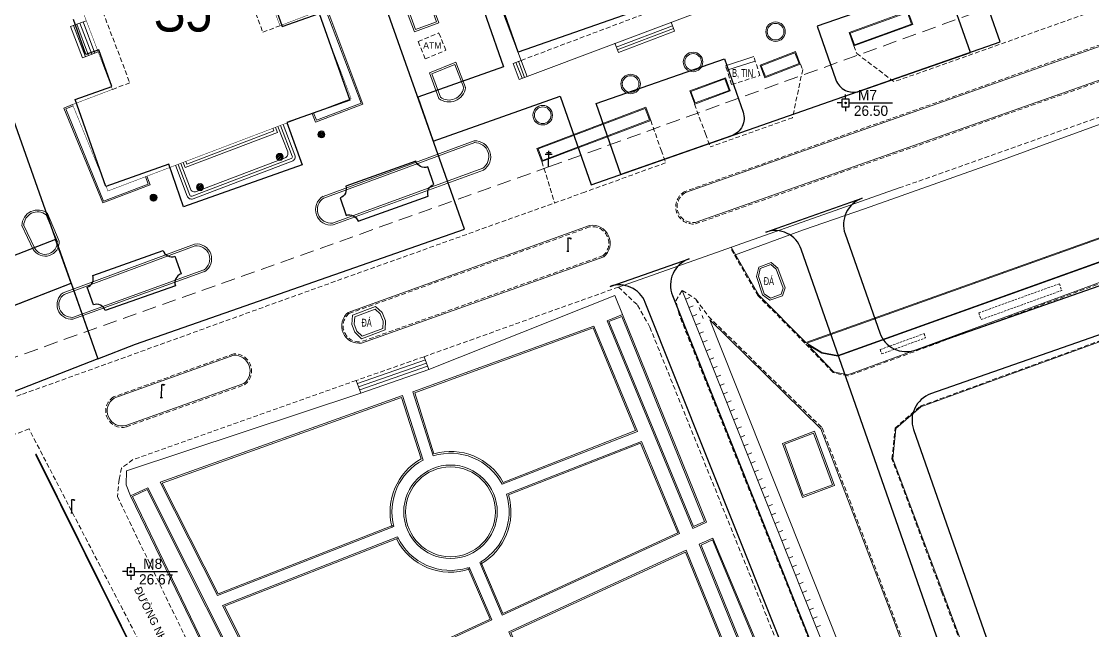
# Model space of a CAD drawing. Header units: inches. Extents: x 496359 to 501064, y 2374078 to 2377203.
# Drawn here: x 497065.8 to 497181, y 2376403.4 to 2376469 of the extents above; entities that cross this region are included whole.
import ezdxf
from ezdxf.enums import TextEntityAlignment as Align

# ---------------------------------------------------------------- set-up
doc = ezdxf.new("R2010")
doc.units = ezdxf.units.IN
doc.header["$MEASUREMENT"] = 0
doc.linetypes.add('ACAD_ISO03W100', pattern=[30, 12, -18])
doc.linetypes.add('DASHED', pattern=[0.75, 0.5, -0.25])
for name, color, linetype in [('cd', 7, 'Continuous'), ('chu', 6, 'Continuous'), ('MANH', 147, 'Continuous'), ('MOC - DC2', 1, 'Continuous'), ('NOI', 2, 'Continuous'), ('tl', 8, 'Continuous')]:
    doc.layers.add(name, color=color, linetype=linetype)
for name, color, linetype, lineweight in [('EG Text2', 7, 'Continuous', 18), ('ISO', 252, 'Continuous', 20), ('LC Net dam 1', 30, 'Continuous', 30), ('LC Net manh', 239, 'Continuous', 5)]:
    doc.layers.add(name, color=color, linetype=linetype, lineweight=lineweight)
doc.styles.add('EG Hai', font='')
doc.styles.add('style1', font='')
doc.styles.get('EG Hai').set_extended_font_data('.VnArial NarrowH')
doc.styles.get('style1').set_extended_font_data('.VnAvantH')

# ---------------------------------------------------------------- blocks, each defined once
blk = doc.blocks.new('chieusang')
at = {"layer": 'cd', "extrusion": (-0.000518657, 0.000768986, 1)}
for p, q in [((-0.03, 2.38, 0), (0.1, 2.57, 0)), ((-0.03, 2.38, 0), (-0.03, 0.03, 0)), ((0.1, 2.57, 0), (0.34, 2.61, 0)), ((0.34, 2.44, 0), (0.34, 2.61, 0)), ((0.34, 2.61, 0), (0.56, 2.54, 0)), ((0.54, 2.37, 0), (0.34, 2.44, 0)), ((0.58, 2.47, 0), (0.54, 2.37, 0)), ((0.56, 2.54, 0), (0.58, 2.47, 0)), ((-0.2, 0, 0), (0.2, 0, 0))]:
    blk.add_line(p, q, dxfattribs=at)
blk = doc.blocks.new('1')
at = {"layer": 'tl', "color": 250, "lineweight": 0}
blk.add_line((0, -0.5), (0, 0), dxfattribs=at)
blk = doc.blocks.new('cdien')
at = {"layer": 'cd', "extrusion": (-0.000518657, 0.000768986, 1)}
for p, q in [((-0.8, 2.78, 0), (0.76, 2.78, 0)), ((-0.46, 3.14, 0), (0.49, 3.14, 0)), ((0, 0), (0, 3.5, 0))]:
    blk.add_line(p, q, dxfattribs=at)
blk = doc.blocks.new('MOC')
at = {"layer": 'MOC - DC2'}
for points in [[(-0.4, 0), (-0.9, 0)], [(0, 0.4), (0, 0.9)], [(0.4, 0), (5.03, 0)], [(0, -0.4), (0, -0.9)]]:
    blk.add_lwpolyline(points, dxfattribs=at)
blk.add_lwpolyline([(-0.4, -0.4), (0.4, -0.4), (0.4, 0.4), (-0.4, 0.4)], close=True, dxfattribs=at)
blk.add_circle((0, 0), 0.0868, dxfattribs=at)
blk = doc.blocks.new('Nền HT mới')
at = {"layer": 'MANH', "lineweight": 0}
h = blk.add_hatch(dxfattribs=at)
h.set_pattern_fill('ANSI31', color=1, angle=-0.7328, style=0)
h.set_pattern_definition([(44.267, (370.17846, 176.05026), (-0.08725, 0.089512), [])])
h.paths.add_polyline_path([(370.93, 176.04, 1), (370.18, 176.05, 1)])
h = blk.add_hatch(dxfattribs=at)
h.set_pattern_fill('ANSI31', color=1, angle=-0.7328, style=0)
h.set_pattern_definition([(44.267, (365.69753, 173.63757), (-0.08725, 0.089512), [])])
h.paths.add_polyline_path([(366.45, 173.63, 1), (365.7, 173.64, 1)])
h = blk.add_hatch(dxfattribs=at)
h.set_pattern_fill('ANSI31', color=1, angle=-0.7328, style=0)
h.set_pattern_definition([(44.267, (357.12586, 170.37873), (-0.08725, 0.089512), [])])
h.paths.add_polyline_path([(357.88, 170.37, 1), (357.13, 170.38, 1)])
h = blk.add_hatch(dxfattribs=at)
h.set_pattern_fill('ANSI31', color=1, angle=-0.7328, style=0)
h.set_pattern_definition([(44.267, (352.12979, 169.2584), (-0.08725, 0.089512), [])])
h.paths.add_polyline_path([(352.88, 169.25, 1), (352.13, 169.26, 1)])
at = {"layer": 'MANH', "color": 1, "linetype": 'DASHED', "lineweight": 0, "ltscale": 3, "elevation": -28.38}
blk.add_lwpolyline([(92.05, 52.59), (119.84, 64.48), (146.69, 76.35), (173.15, 88.06), (201.06, 100.39), (229.35, 112.33), (266.95, 126.39), (296.55, 137.3), (334.39, 150.94), (394.99, 172.54), (493.57, 208.22), (554.51, 229.52), (562.77, 214.46), (570.46, 194.28), (580.63, 169.79), (591.55, 141.92), (602.45, 113.39), (610.19, 94.18)], dxfattribs=at)
at = {"layer": 'MANH', "color": 3, "linetype": 'DASHED', "lineweight": 0, "elevation": -28.38}
for points in [[(432.7, 170.28), (464.32, 181.5), (519.95, 201.17), (556.6, 214.06)], [(454.77, 189.73), (432.15, 181.71)], [(559.23, 123.26), (532.98, 185.24), (531.51, 186.83), (529.4, 187.33), (497.98, 175.91), (466.68, 164.56), (427.19, 150.06), (425.58, 150.41), (422.55, 153.6), (417.52, 158.68), (414.53, 163.86)], [(427.82, 185.58), (428.13, 184.75), (432.15, 181.71)], [(422.08, 183.61), (422.32, 183.03), (421.22, 177.84)], [(410.68, 179.3), (411.86, 176.1), (412.36, 174.7)], [(480.41, 92.1), (456.05, 83.39), (453.21, 84.23), (444.76, 106.69), (437.29, 126.74), (431.92, 141.14), (432.25, 144.44), (434.96, 146.81), (468.96, 159.18), (499.83, 170.41), (524.34, 179.32), (528.09, 179.19), (530.04, 177.09), (553.87, 121.3), (553.84, 119.5), (552.77, 118.45), (527.58, 109.13), (504.3, 100.74), (480.41, 92.1)], [(405.98, 177.55), (407.09, 174.35), (407.58, 172.99)], [(421.22, 177.84), (412.36, 174.7)], [(407.58, 172.99), (398.89, 169.84), (368.51, 158.97), (345.93, 150.8), (338.39, 148.1)], [(394.27, 173.12), (395.64, 168.68)], [(402.5, 159.62), (381.61, 152.13), (374.31, 149.58), (350.29, 141.05), (349.05, 140.15)], [(402.5, 159.62), (404.55, 157.69), (405.87, 155.32), (445.35, 57.53), (447.44, 52.6)], [(409.02, 156.66), (408.68, 158.15), (409.35, 159.26)], [(409.35, 159.26), (410.83, 158.33), (412.19, 156.45), (424.41, 144.46), (431.86, 124.82), (439.4, 104.55), (447.65, 82.49), (453.21, 84.23)], [(452.95, 59.08), (449.76, 58.37), (448.34, 58.32), (409.02, 156.66)], [(116.69, 56.56), (131.71, 63.03), (142.08, 67.57), (154.42, 73.1), (167.02, 78.93), (181.02, 85.32), (193.82, 91.09), (206.39, 96.65), (218.78, 102.04), (232.2, 107.82), (246.18, 113.54), (258.58, 118.56), (269.62, 122.92), (280.04, 126.8), (338.39, 148.1)], [(339.11, 144.35), (288.22, 125.52)], [(356.92, 109.7), (354.03, 115.58), (339.11, 144.35)], [(349.05, 140.15), (348.8, 138.91)], [(348.8, 138.91), (348.61, 137.08), (358.06, 117.53), (371.93, 89.39), (385.9, 61.28), (389.73, 53.7), (390.75, 51.5), (425.22, -20.7), (430.02, -30.91)]]:
    blk.add_lwpolyline(points, dxfattribs=at)
at = {"layer": 'MANH', "color": 2, "lineweight": 0, "const_width": 0.05, "elevation": -28.38}
blk.add_lwpolyline([(370.18, 189.29), (366.1, 187.74), (360.26, 203.08), (364.32, 204.62), (362.12, 210.5), (356.19, 208.25), (355.61, 209.78), (341.31, 204.35), (341.89, 202.81), (335.96, 200.56), (338.19, 194.69), (342.25, 196.23), (348.08, 180.89), (343.79, 179.26), (347.6, 169.96), (373.75, 179.9), (370.18, 189.29)], dxfattribs=at)
at = {"layer": 'MANH', "color": 2, "linetype": 'DASHED', "lineweight": 0, "elevation": -28.38}
for points in [[(360.26, 203.08), (358.42, 202.38), (364.26, 187.04), (366.1, 187.74)], [(342.25, 196.23), (344.12, 196.94), (349.95, 181.6), (348.08, 180.89)], [(417.72, 182.38), (417.06, 184.42)], [(414.67, 181.4), (414.02, 183.44)], [(414.67, 181.4), (417.72, 182.38)]]:
    blk.add_lwpolyline(points, dxfattribs=at)
at = {"layer": 'MANH', "lineweight": 0, "elevation": -28.38}
for points in [[(414.99, 163.05), (422.4, 165.79), (428.95, 168.02), (443.62, 173.25), (447.43, 174.63), (462.48, 180.13), (477.17, 185.08), (509.94, 197.14)], [(422.67, 153.65), (528.81, 191.57), (529.72, 189.31)], [(422.78, 153.58), (528.75, 191.45), (529.58, 189.37)], [(379.61, 189.62), (382.26, 190.6), (383.2, 188.05), (380.55, 187.07), (379.61, 189.62)], [(529.58, 189.37), (426.08, 152.27), (424.39, 152.59), (422.78, 153.58)], [(529.72, 189.31), (426.09, 152.17), (424.36, 152.5), (422.88, 153.4)], [(460.12, 187.59), (409.71, 169.78)], [(559.32, 123.3), (533.06, 185.3), (531.56, 186.92), (529.39, 187.43), (497.95, 176.01), (466.65, 164.65), (427.18, 150.17), (425.63, 150.51), (422.88, 153.4)], [(382.19, 182.66), (385.03, 183.82)], [(382.44, 182.55), (384.92, 183.56)], [(385.86, 181.06), (384.92, 183.56)], [(386.07, 181.08), (385.03, 183.82)], [(382.19, 182.66), (383.18, 179.91)], [(382.44, 182.55), (383.35, 180.04)], [(432.7, 170.28), (402.5, 159.62)], [(340.94, 167.39), (342.16, 164.48)], [(341.11, 167.52), (342.34, 164.56)], [(338.35, 166.23), (339.56, 163.68)], [(338.53, 166.32), (339.75, 163.76)], [(422.61, 153.68), (417.6, 158.74), (414.61, 163.91)], [(417.34, 160.76), (417.59, 161.75), (418.91, 162.27), (419.65, 161.65), (420.42, 159.52), (420.15, 158.68), (418.8, 158.22), (418.01, 158.78), (417.34, 160.76)], [(444.34, 71.32), (409.35, 159.26)], [(382.1, 150.76), (402.1, 158.7), (402.92, 156.66)], [(401.28, 156), (410.49, 133.66), (411.96, 134.34), (402.94, 156.67), (401.28, 156)], [(401.28, 156), (402.94, 156.67)], [(412.32, 156.11), (424.28, 144.38), (431.72, 124.77), (439.26, 104.49), (447.56, 82.31), (447.63, 82.33)], [(445.83, 71.92), (412.32, 156.11)], [(390, 138.4), (404.54, 144.08), (399.86, 155.42), (380.4, 148.35), (382.58, 141.46)], [(390.11, 138.61), (404.34, 144.17), (399.77, 155.23), (380.59, 148.25), (382.66, 141.69)], [(422.67, 153.65), (422.61, 153.68)], [(382.1, 150.76), (381.61, 152.13)], [(381.75, 151.78), (374.44, 149.23), (374.42, 149.22)], [(381.86, 151.44), (374.56, 148.89), (374.55, 148.89)], [(381.98, 151.1), (374.68, 148.55), (374.67, 148.55)], [(382.1, 150.76), (374.8, 148.21), (374.79, 148.21)], [(374.31, 149.58), (374.79, 148.21)], [(374.8, 148.21), (349.61, 139.84), (349.56, 138.33), (350.02, 137.14)], [(381.49, 141.01), (379.28, 147.94), (353.23, 138.62), (359.37, 126.43), (378.35, 133.85)], [(381.29, 141.13), (379.18, 147.75), (353.44, 138.53), (359.44, 126.62), (378.31, 133.99)], [(422.29, 136.99), (420.15, 142.79), (423.57, 144.11), (425.73, 138.26), (422.29, 136.99)], [(387.58, 129.99), (389.98, 124.31), (409.07, 133.09), (404.98, 143.02), (390.45, 137.33)], [(387.71, 130.06), (390.06, 124.51), (408.88, 133.16), (404.89, 142.83), (390.68, 137.26)], [(339.79, 141.62), (355.86, 109.24)], [(339.88, 141.67), (355.95, 109.29)], [(362.58, 111.3), (359.23, 118.11), (350.02, 137.14), (351.87, 138.03), (364.75, 112.39)], [(362.65, 111.5), (364.55, 112.46), (351.81, 137.84), (350.23, 137.07), (359.36, 118.17), (362.65, 111.5)], [(378.75, 132.74), (359.91, 125.36), (366.01, 113.24), (388.89, 123.8), (386.45, 129.48)], [(378.81, 132.61), (360.12, 125.28), (366.08, 113.43), (388.69, 123.88), (386.31, 129.43)], [(411.2, 131.94), (419.65, 111.1), (421.35, 111.87), (412.67, 132.62), (411.2, 131.94)], [(397.81, 106.16), (390.73, 122.53), (409.8, 131.3)], [(397.88, 106.38), (390.93, 122.46), (409.72, 131.09), (418.05, 110.55), (403.77, 104.13)], [(409.8, 131.3), (418.25, 110.47), (403.67, 103.92)]]:
    blk.add_lwpolyline(points, dxfattribs=at)
at = {"layer": 'MANH', "linetype": 'DASHED', "lineweight": 0, "elevation": -28.38}
for points in [[(392.04, 184.01), (416.94, 193.41)], [(380.95, 186.04), (383.19, 186.96)], [(383.95, 185.1), (383.19, 186.96)], [(380.95, 186.04), (381.71, 184.18)], [(381.71, 184.18), (383.95, 185.1)]]:
    blk.add_lwpolyline(points, dxfattribs=at)
at = {"layer": 'MANH', "color": 2, "lineweight": 0, "elevation": -28.38}
for points in [[(392.69, 182.29), (388.98, 192.11)], [(392.69, 182.29), (417.59, 191.69)], [(370.18, 189.29), (371.13, 189.62), (375.02, 179.31), (369.92, 177.38), (369.57, 178.31)], [(370.23, 189.15), (371.03, 189.43), (374.83, 179.4), (370.01, 177.57), (369.71, 178.36)], [(427.82, 185.58), (427.31, 187.01), (433.64, 189.29), (434.15, 187.86), (427.82, 185.58)], [(343.58, 187.64), (345.27, 188.28)], [(345.52, 184.54), (344.25, 187.9)], [(345.86, 184.67), (344.58, 188.02)], [(346.2, 184.8), (344.92, 188.15)], [(408.54, 187.14), (408.16, 188.13)], [(344.85, 184.28), (343.58, 187.64)], [(345.19, 184.41), (343.91, 187.77)], [(402.26, 185.45), (408.31, 187.74)], [(402.37, 185.15), (408.43, 187.44)], [(402.49, 184.85), (408.54, 187.14)], [(402.49, 184.85), (402.11, 185.85)], [(344.85, 184.28), (346.55, 184.93)], [(414.02, 183.44), (417.06, 184.42)], [(421.54, 184.95), (417.73, 183.5), (418.25, 182.14), (422.06, 183.6), (421.54, 184.95)], [(392.04, 184.01), (391.19, 183.69)], [(391.84, 181.97), (391.19, 183.69)], [(392.13, 182.08), (391.48, 183.8)], [(392.41, 182.18), (391.76, 183.91)], [(414.17, 182.96), (417.21, 183.94)], [(392.69, 182.29), (391.84, 181.97)], [(410.7, 179.31), (414.53, 180.72), (414.01, 182.14), (410.17, 180.72), (410.7, 179.31)], [(343.79, 179.26), (342.87, 178.88), (347.04, 168.68), (352.14, 170.61), (351.78, 171.55)], [(343.85, 179.12), (343.06, 178.8), (347.12, 168.87), (351.94, 170.7), (351.64, 171.5)], [(393.73, 174.54), (394.27, 173.12), (405.98, 177.55), (405.45, 178.98), (393.73, 174.54)], [(356.08, 172.86), (365.43, 176.42)], [(365.43, 176.42), (365.32, 176.7)], [(365.82, 176.24), (365.6, 176.8)], [(355.91, 172.48), (365.82, 176.24)], [(370.74, 169.38), (386.97, 175.36)], [(370.81, 169.19), (387.04, 175.17)], [(355.7, 173.04), (355.91, 172.48)], [(355.98, 173.14), (356.08, 172.86)], [(371.76, 166.5), (387.91, 172.4)], [(371.83, 166.31), (387.98, 172.21)], [(342.78, 159.01), (356.92, 164.25)], [(342.88, 158.83), (356.99, 164.06)], [(343.78, 156.36), (357.91, 161.47)], [(343.82, 156.16), (357.97, 161.28)]]:
    blk.add_lwpolyline(points, dxfattribs=at)
at = {"layer": 'MANH', "lineweight": 0, "elevation": -28.38}
for points in [[(379.87, 189.51), (382.14, 190.34), (382.94, 188.17), (380.67, 187.33)], [(480.38, 92.19), (456.05, 83.5), (453.29, 84.31), (444.86, 106.72), (437.38, 126.78), (432.02, 141.15), (432.35, 144.39), (435.01, 146.72), (469, 159.09), (499.87, 170.31), (524.36, 179.22), (528.04, 179.09), (529.95, 177.03), (553.77, 121.28), (553.74, 119.54), (552.71, 118.53), (527.55, 109.23), (504.27, 100.83)], [(417.55, 160.77), (417.76, 161.61), (418.88, 162.04), (419.48, 161.53), (420.2, 159.51), (419.99, 158.84), (418.84, 158.44), (418.18, 158.91)], [(373.91, 156.6), (376.38, 157.52), (377.1, 156.88), (377.44, 155.98), (377.41, 155.01), (374.88, 154.06), (374.16, 154.75), (373.83, 155.61)], [(374.14, 156.42), (376.32, 157.23), (376.89, 156.73), (377.19, 155.94), (377.17, 155.18), (374.94, 154.35), (374.37, 154.89), (374.08, 155.64)], [(401.47, 155.91), (410.57, 133.86), (411.77, 134.41), (402.85, 156.47)], [(422.38, 137.18), (420.35, 142.7), (423.48, 143.91), (425.54, 138.35)], [(411.4, 131.86), (419.73, 111.3), (421.16, 111.94), (412.6, 132.41)]]:
    blk.add_lwpolyline(points, close=True, dxfattribs=at)
at = {"layer": 'MANH', "color": 2, "lineweight": 0, "elevation": -28.38}
for points in [[(427.88, 185.7), (427.43, 186.95), (433.58, 189.16), (434.02, 187.92)], [(421.48, 184.82), (417.86, 183.44), (418.31, 182.27), (421.93, 183.66)], [(410.76, 179.44), (414.4, 180.78), (413.95, 182.01), (410.3, 180.67)], [(393.86, 174.48), (394.33, 173.25), (405.85, 177.61), (405.39, 178.85)]]:
    blk.add_lwpolyline(points, close=True, dxfattribs=at)
at = {"layer": 'MANH', "color": 3, "linetype": 'DASHED', "lineweight": 0, "elevation": -28.38}
for points in [[(460.07, 187.73), (409.66, 169.92), (409.66, 169.92, 0.722312)], [(410.8, 166.42), (461.51, 184.31, 0.796994), (460.07, 187.73, 0.970939)], [(400.88, 163.01), (374.84, 153.74, -0.757577), (373.52, 156.77), (399.44, 166.1)], [(349.58, 144.58), (362.28, 149.1, 0.74282), (361.12, 152.44), (348.19, 147.8)]]:
    blk.add_lwpolyline(points, format="xyb", dxfattribs=at)
at = {"layer": 'MANH', "lineweight": 0, "elevation": -28.38}
for points in [[(410.75, 166.56), (461.44, 184.44, 0.792117), (460.09, 187.58, 0.792117)], [(400.93, 162.87), (374.88, 153.59, -0.766463), (373.45, 156.9), (399.39, 166.25)], [(349.53, 144.72), (362.21, 149.23, 0.73292), (361.14, 152.29), (348.24, 147.66)]]:
    blk.add_lwpolyline(points, format="xyb", dxfattribs=at)
at = {"layer": 'MANH', "color": 2, "lineweight": 0, "elevation": -28.38}
for points in [[(354.86, 172.72), (356.11, 169.41, 0.414214), (356.76, 169.12), (367.41, 173.17, 0.414214), (367.7, 173.81), (366.45, 177.12)], [(355.14, 172.82), (356.4, 169.51, 0.414214), (356.65, 169.4), (367.31, 173.45, 0.414214), (367.42, 173.71), (366.17, 177.02)], [(355.42, 172.93), (356.46, 170.18, 0.414214), (357.11, 169.89), (366.64, 173.52, 0.414214), (366.93, 174.16), (365.88, 176.91)]]:
    blk.add_lwpolyline(points, format="xyb", dxfattribs=at)
at = {"layer": 'MANH', "linetype": 'DASHED', "lineweight": 0, "ltscale": 0.5, "elevation": -28.38}
for points in [[(441.25, 156.84), (449.92, 159.98)], [(441.51, 156.12), (450.18, 159.26)], [(449.92, 159.98), (450.18, 159.26)], [(441.25, 156.84), (441.51, 156.12)], [(430.65, 152.89), (435.37, 154.61)], [(435.37, 154.61), (435.54, 154.16)], [(430.82, 152.43), (435.54, 154.16)], [(430.65, 152.89), (430.82, 152.43)]]:
    blk.add_lwpolyline(points, dxfattribs=at)
at = {"layer": 'MANH', "linetype": 'ACAD_ISO03W100', "lineweight": 0, "ltscale": 0.03, "elevation": -28.38}
blk.add_lwpolyline([(411.63, 156.23), (410.83, 158.33)], dxfattribs=at)
at = {"layer": 'MANH', "color": 2, "lineweight": 0}
for centre, radius in [((419.4, 187.1, -1.18), 1.05), ((419.4, 187.1, -1.18), 0.896), ((410.53, 183.84, -1.19), 1.05), ((410.53, 183.84, -1.19), 0.896), ((403.81, 181.47, -1.1), 1.05), ((403.81, 181.47, -1.1), 0.896), ((394.36, 178.11, -1.2), 1.05), ((394.36, 178.11, -1.2), 0.896), ((370.55, 176.05, -1.08), 0.375), ((366.07, 173.63, -0.65), 0.375), ((357.5, 170.37, -0.65), 0.375), ((352.5, 169.25, -1.04), 0.375)]:
    blk.add_circle(centre, radius, dxfattribs=at)
at = {"layer": 'MANH', "lineweight": 0}
for radius in [5.03, 4.83]:
    blk.add_circle((384.44, 135.44, -1.73), radius, dxfattribs=at)
for centre, radius, start, end in [((384.28, 181.34, -1.96), 1.8, 232.4453, 351.4995), ((384.28, 181.34, -1.96), 1.6, 234.4714, 349.6908), ((340.03, 166.23, -1.78), 1.68, 50.2273, 179.7673), ((340.03, 166.23, -1.78), 1.48, 52.0693, 179.7673), ((399.68, 164.34, -0.95), 1.93, 310.6574, 98.5753), ((340.85, 164.43, -1.93), 1.49, 210.2508, 5.0562), ((340.85, 164.43, -1.93), 1.29, 210.2508, 5.0562), ((349.13, 146.29, -0.81), 1.62, 121.8955, 284.6801), ((384.44, 135.44, -1.73), 6.3, 28.0071, 107.1735), ((384.44, 135.44, -1.73), 6.5, 29.1345, 105.862), ((384.44, 135.44, -1.73), 6.5, 118.9733, 194.9056), ((384.44, 135.44, -1.73), 6.3, 117.9474, 194.6999), ((384.44, 135.44, -1.73), 6.5, 299.7351, 16.2161), ((384.44, 135.44, -1.73), 6.3, 301.3291, 17.4217), ((384.44, 135.44, -1.73), 6.5, 206.5867, 288.8007), ((384.44, 135.44, -1.73), 6.3, 205.3825, 287.289)]:
    blk.add_arc(centre, radius, start, end, dxfattribs=at)
at = {"layer": 'MANH', "color": 2, "lineweight": 0}
for centre, radius, start, end in [((387.05, 173.65, -1.11), 1.71, 302.989, 92.4592), ((387.05, 173.65, -1.11), 1.51, 302.989, 92.4592), ((371.58, 167.95, -1.11), 1.66, 120.2981, 278.5662), ((371.58, 167.95, -1.11), 1.46, 120.2981, 278.5662), ((357.14, 162.65, -1.08), 1.61, 301.3392, 97.8566), ((357.14, 162.65, -1.08), 1.41, 301.3392, 97.8566), ((343.69, 157.73, -28.38), 1.57, 125.2082, 274.8903), ((343.69, 157.73, -55.67), 1.37, 126.2638, 273.8263)]:
    blk.add_arc(centre, radius, start, end, dxfattribs=at)
at = {"layer": 'MANH', "color": 3, "linetype": 'DASHED', "lineweight": 0}
for centre, radius, start, end in [((410.54, 168.27, -1.3), 1.87, 118.0993, 277.8847), ((410.54, 168.27, -1.3), 1.72, 118.0993, 277.8847), ((399.68, 164.34, -0.95), 1.78, 310.6574, 98.5753), ((349.13, 146.29, -0.81), 1.77, 121.8955, 284.6801)]:
    blk.add_arc(centre, radius, start, end, dxfattribs=at)
at = {"layer": 'MOC - DC2', "lineweight": 0}
for p in [(426.93, 179.43, -1.88), (350.05, 129.01, -1.71)]:
    blk.add_point(p, dxfattribs=at)
at = {"layer": 'cd', "lineweight": 0}
for name, p, xscale, yscale, zscale, rotation in [('cdien', (394.99, 172.54, -1.81), 0.5, 0.5, 0.5, 359.2672157837458), ('chieusang', (397.06, 163.49, -0.81), 0.5500000000465661, 0.5500000000465661, 0.5500000000465661, 359.2672157837458), ('chieusang', (353.34, 147.74, -0.64), 0.5500000000465661, 0.5500000000465661, 0.5500000000465661, 359.2672157837458), ('chieusang', (343.7, 135.34, -1.76), 0.5499999999883585, 0.5499999999883585, 0.5499999999883585, 359.8380142929382)]:
    blk.add_blockref(name, p, dxfattribs=dict(at, xscale=xscale, yscale=yscale, zscale=zscale, rotation=rotation))
at = {"layer": 'MOC - DC2', "lineweight": 0}
for p in [(426.93, 179.43, -1.86), (350.05, 129.01, -1.68)]:
    blk.add_blockref('MOC', p, dxfattribs=at)
at = {"layer": 'NOI', "lineweight": 0, "rotation": 111.7005805221085}
for p in [(409.72, 158.33, -28.38), (410.09, 157.41, -28.38), (410.46, 156.48, -28.38), (410.83, 155.55, -28.38), (411.2, 154.62, -28.38), (411.57, 153.69, -28.38), (411.94, 152.76, -28.38), (412.31, 151.83, -28.38), (412.67, 150.9, -28.38), (413.04, 149.97, -28.38), (413.41, 149.04, -28.38), (413.78, 148.11, -28.38), (414.15, 147.19, -28.38), (414.52, 146.26, -28.38), (414.89, 145.33, -28.38), (415.26, 144.4, -28.38), (415.63, 143.47, -28.38), (416, 142.54, -28.38), (416.37, 141.61, -28.38), (416.74, 140.68, -28.38), (417.11, 139.75, -28.38), (417.48, 138.82, -28.38), (417.85, 137.89, -28.38), (418.22, 136.96, -28.38), (418.59, 136.04, -28.38), (418.96, 135.11, -28.38), (419.33, 134.18, -28.38), (419.7, 133.25, -28.38), (420.07, 132.32, -28.38), (420.44, 131.39, -28.38), (420.81, 130.46, -28.38), (421.18, 129.53, -28.38), (421.55, 128.6, -28.38), (421.92, 127.67, -28.38), (422.29, 126.74, -28.38), (422.66, 125.82, -28.38), (423.03, 124.89, -28.38), (423.4, 123.96, -28.38), (423.77, 123.03, -28.38)]:
    blk.add_blockref('1', p, dxfattribs=at)
at = {"layer": 'chu', "color": 6, "lineweight": 0, "style": 'style1'}
blk.add_text('ATM', height=0.7, dxfattribs=at).set_placement((381.5, 185.27, -2.03))
at = {"layer": 'chu', "color": 6, "lineweight": 0, "style": 'style1', "width": 0.7}
blk.add_text('B, TIN', height=0.85, dxfattribs=at).set_placement((414.73, 182.23, -2.12))
for p in [(418.12, 159.84, -28.38), (374.86, 155.37, -27.85)]:
    blk.add_text('®¸', height=0.85, rotation=359.2672, dxfattribs=at).set_placement(p)
at = {"layer": 'chu', "color": 6, "lineweight": 0, "style": 'style1'}
blk.add_text('§¦êNG NHùA ', height=0.85, rotation=296.2754, dxfattribs=at).set_placement((350.37, 127.11, -28.38))
at = {"layer": 'MOC - DC2', "lineweight": 0, "style": 'style1'}
for s, p in [('M7', (428.27, 179.73, -1.86)), ('26.50', (427.82, 178.04, -1.86)), ('M8', (351.39, 129.3, -1.68)), ('26.67', (350.94, 127.62, -1.68))]:
    blk.add_text(s, height=1.1, dxfattribs=at).set_placement(p)

msp = doc.modelspace()

# ---------------------------------------------------------------- linework, layer by layer
at = {"layer": 'LC Net dam 1'}
for points in [[(497117.67, 2376464.08), (497108.43, 2376460.81), (497110.1, 2376456.1), (497119.32, 2376459.36), (497123.75, 2376460.92), (497127.09, 2376451.38), (497171.06, 2376466.76), (497167.73, 2376476.28), (497176.8, 2376479.45), (497175.56, 2376482.73), (497171.01, 2376481.14), (497164.35, 2376500.19), (497118.96, 2376484.32), (497117.81, 2376487.6), (497151.08, 2376499.23), (497146.56, 2376512.18), (497130.69, 2376506.63), (497129.9, 2376508.88), (497107.83, 2376501.17), (497114.95, 2376480.8), (497112.16, 2376479.82)], [(497119.23, 2376465.68), (497115.04, 2376477.65), (497164.11, 2376494.81), (497168.3, 2376482.83)], [(497060.55, 2376436.68), (497071.15, 2376440.81), (497069.48, 2376445.52), (497058.74, 2376441.34), (497051.95, 2376458.74), (497007.22, 2376441.31), (497014.55, 2376422.51), (497006.04, 2376419.28), (497007.28, 2376416.01), (497019.33, 2376420.57), (497022.45, 2376412.57), (497059.14, 2376426.87), (497056.01, 2376434.91), (497056.01, 2376434.91)], [(497074.03, 2376432.67), (497059.14, 2376426.87), (497056.01, 2376434.91), (497071.15, 2376440.81)]]:
    msp.add_lwpolyline(points, close=True, dxfattribs=at)
for points in [[(497165.2, 2376473.28), (497151.4, 2376468.45), (497153.41, 2376462.7, 0.414214), (497155.96, 2376461.47), (497167.87, 2376465.64)], [(497193.47, 2376343.51), (497183.1, 2376339.84, 0.413168), (497184.93, 2376343.66), (497149.68, 2376444.46, 0.414214), (497145.86, 2376446.3), (497156.24, 2376449.94, 0.414214), (497154.4, 2376446.11), (497158.12, 2376435.46, 0.414214), (497161.95, 2376433.61), (497258.23, 2376467.28), (497288.63, 2376380.36, 0.41526), (497292.46, 2376378.52), (497282.09, 2376374.85, 0.413168), (497283.92, 2376378.67), (497256.15, 2376458.08, 0.414214), (497252.33, 2376459.92), (497163.6, 2376428.89, 0.414214), (497161.76, 2376425.07), (497189.63, 2376345.35, 0.41526)], [(497127.61, 2376460.14), (497141.41, 2376464.96), (497143.42, 2376459.21, -0.414214), (497142.19, 2376456.66), (497130.28, 2376452.5)], [(497109.56, 2376450.16, -0.414214), (497110.17, 2376451.43), (497109.51, 2376453.32, -0.414214), (497108.23, 2376453.93), (497100.69, 2376451.26, -0.414214), (497100.08, 2376449.98), (497100.74, 2376448.1, -0.414214), (497102.02, 2376447.49)], [(497074.83, 2376437.87, 0.414214), (497073.55, 2376438.48), (497072.88, 2376440.37, 0.414214), (497073.49, 2376441.64), (497081.04, 2376444.31, 0.414214), (497082.31, 2376443.7), (497082.98, 2376441.81, 0.414214), (497082.37, 2376440.54)], [(497129.13, 2376440.46), (497137.63, 2376443.43, 0.426859), (497135.83, 2376439.49), (497175.78, 2376339.29, 0.402717), (497178.31, 2376338.15), (497171.7, 2376335.81, 0.425805), (497172.89, 2376338.44), (497132.9, 2376438.73, 0.40168)]]:
    msp.add_lwpolyline(points, format="xyb", close=True, dxfattribs=at)

# ---------------------------------------------------------------- block references
at = {"layer": 'LC Net manh'}
msp.add_blockref('Nền HT mới', (496727.52, 2376280.77, 2.92), dxfattribs=at)

# ---------------------------------------------------------------- next in the draw order: wipeouts: each hides what was drawn before it
at = {"ltscale": 500}
msp.add_wipeout([(497080.25, 2376467.21), (497079.79, 2376467.76), (497079.54, 2376468.16), (497079.3, 2376468.65), (497079.13, 2376469.18), (497079.04, 2376469.67), (497079.01, 2376470.11), (497079.03, 2376470.64), (497079.09, 2376471.04), (497079.25, 2376471.62), (497079.37, 2376471.93), (497079.6, 2376472.37), (497079.86, 2376472.76), (497080.24, 2376473.2), (497080.65, 2376473.56), (497081.12, 2376473.88), (497081.57, 2376474.1), (497082.01, 2376474.26), (497082.4, 2376474.36), (497082.91, 2376474.44), (497083.34, 2376474.45), (497083.75, 2376474.42), (497084.29, 2376474.32), (497084.71, 2376474.19), (497085.09, 2376474.03), (497085.68, 2376473.68), (497085.94, 2376473.48), (497086.23, 2376473.21), (497086.49, 2376472.94), (497086.75, 2376472.59), (497087, 2376472.18), (497087.16, 2376471.84), (497087.29, 2376471.48), (497087.4, 2376471.03), (497087.46, 2376470.63), (497087.48, 2376470.05), (497087.42, 2376469.5), (497087.33, 2376469.07), (497087.21, 2376468.71), (497087.01, 2376468.27), (497086.79, 2376467.89), (497086.59, 2376467.6), (497086.25, 2376467.22), (497085.99, 2376466.98), (497085.58, 2376466.67), (497085.3, 2376466.5), (497085.05, 2376466.37), (497084.74, 2376466.25), (497084.4, 2376466.13), (497084.06, 2376466.05), (497083.71, 2376466), (497083.36, 2376465.97), (497083.08, 2376465.98), (497082.64, 2376466.02), (497082.28, 2376466.08), (497081.87, 2376466.2), (497081.48, 2376466.36), (497081, 2376466.61), (497080.78, 2376466.76), (497080.48, 2376467)], dxfattribs=at).translate(0, 0, -292.38).dxf.layer = 'ISO'

# ---------------------------------------------------------------- next in the draw order: linework, layer by layer
at = {"layer": 'LC Net dam 1'}
msp.add_lwpolyline([(497113.45, 2376446.61), (497095.31, 2376497.91), (497055.88, 2376483.97), (497074.03, 2376432.67), (497078.08, 2376434.25)], close=True, dxfattribs=at)
msp.add_lwpolyline([(497092.46, 2376472.4), (497093.86, 2376468.44), (497097.82, 2376469.84), (497101.12, 2376460.49), (497094.37, 2376458.1), (497095.99, 2376453.54), (497083.26, 2376449.03), (497081.65, 2376453.6), (497074.9, 2376451.21), (497071.59, 2376460.56), (497075.55, 2376461.96), (497074.15, 2376465.92), (497072.73, 2376465.42), (497071.41, 2376469.17)], dxfattribs=at)

# ---------------------------------------------------------------- next in the draw order: texts
at = {"layer": 'EG Text2', "style": 'EG Hai'}
msp.add_text('s5', height=4.5, rotation=0, dxfattribs=at).set_placement((497083.17, 2376470.14, -292.38), align=Align.MIDDLE_CENTER)

doc.saveas('drawing.dxf')
